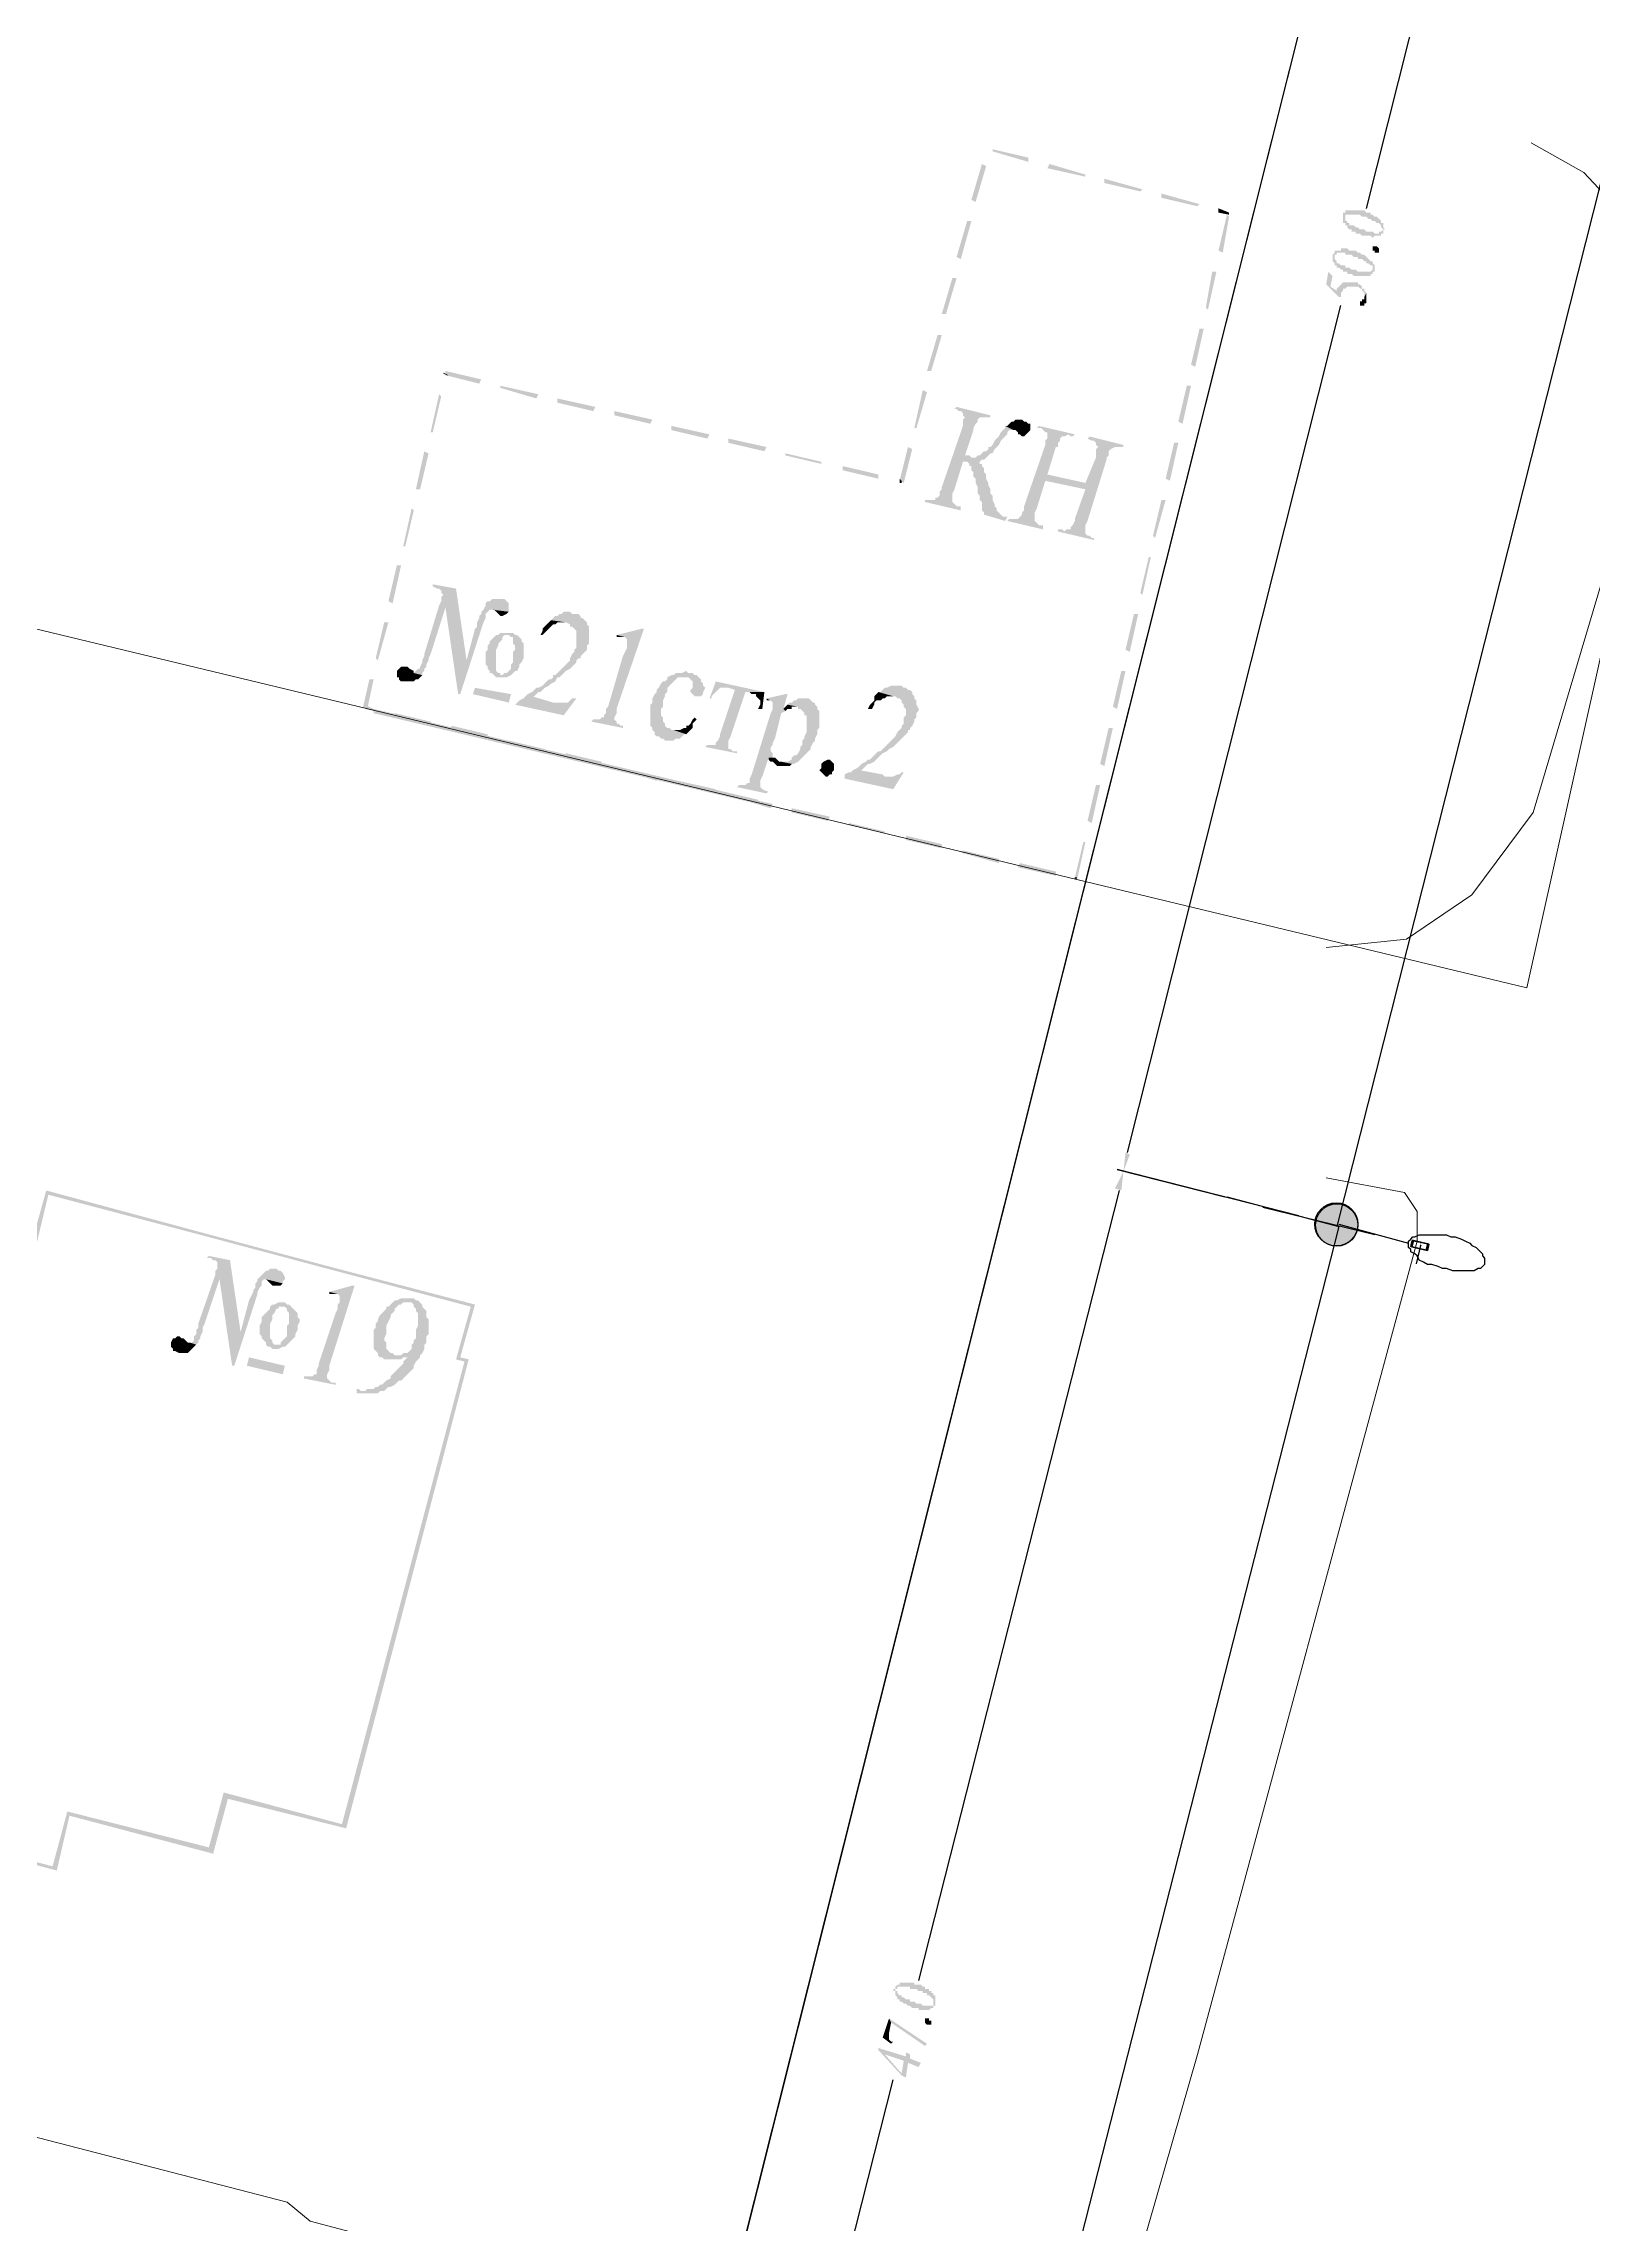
# Model space of a CAD drawing. Extents: x 243 to 885, y -99 to 1005.
# Drawn here: x 364.5 to 405.6, y 308 to 365.9 of the extents above; entities that cross this region are included whole.
import ezdxf

# ---------------------------------------------------------------- set-up
doc = ezdxf.new("R2010")
doc.units = 0
doc.header["$MEASUREMENT"] = 0
for name, color, linetype in [('DLXLUM01', 6, 'Continuous'), ('DLXLUMEX', 2, 'Continuous'), ('DLXSCENE', 7, 'Continuous'), ('PDF _Геометрия', 7, 'Continuous'), ('PDF _Сплошная заливка', 7, 'Continuous')]:
    doc.layers.add(name, color=color, linetype=linetype)

# ---------------------------------------------------------------- blocks, each defined once
blk = doc.blocks.new('*U12')
for p, q in [((-0.185, 0.13), (-0.224, -0.035)), ((-0.224, -0.035), (-0.185, 0.13)), ((-0.156, 0.124), (-0.195, -0.042)), ((-0.195, -0.042), (-0.156, 0.124)), ((0.224, 0.035), (-0.185, 0.13)), ((-0.156, 0.124), (-0.185, 0.13)), ((-0.185, 0.13), (0.224, 0.035)), ((-0.185, 0.13), (-0.156, 0.124)), ((0.253, 0.028), (-0.156, 0.124)), ((-0.156, 0.124), (0.253, 0.028)), ((0.185, -0.13), (0.224, 0.035)), ((0.224, 0.035), (0.185, -0.13)), ((0.214, -0.137), (0.253, 0.028)), ((0.253, 0.028), (0.214, -0.137)), ((0.224, 0.035), (0.253, 0.028)), ((0.253, 0.028), (0.224, 0.035)), ((-0.224, -0.035), (0.185, -0.13)), ((0.185, -0.13), (-0.224, -0.035)), ((-0.224, -0.035), (-0.195, -0.042)), ((-0.195, -0.042), (-0.224, -0.035)), ((-0.195, -0.042), (0.214, -0.137)), ((0.214, -0.137), (-0.195, -0.042)), ((0.185, -0.13), (0.214, -0.137)), ((0.214, -0.137), (0.185, -0.13))]:
    blk.add_line(p, q)
at = {"color": 1}
blk.add_line((0.029, -0.007), (-0.084, -0.494), dxfattribs=at)
at = {"layer": 'DLXLUMEX', "color": 7}
blk.add_text('1', height=0.1, dxfattribs=at).set_placement((0, 0))
blk = doc.blocks.new('*U46')
blk.add_line((177.326, 706.222), (0, 0))

msp = doc.modelspace()

# ---------------------------------------------------------------- hatches: boundary and pattern name
at = {"layer": 'PDF _Сплошная заливка', "linetype": 'ByBlock', "transparency": 33554559}
for points in [[(389.626, 363.061), (389.626, 363.005), (390.577, 362.725), (390.577, 362.837)], [(389.066, 361.717), (389.178, 361.661), (389.458, 362.613), (389.346, 362.669)], [(391.137, 362.669), (391.081, 362.557), (392.089, 362.333), (392.089, 362.389)], [(392.593, 362.277), (392.593, 362.165), (393.545, 361.941), (393.601, 361.997)], [(394.105, 361.885), (394.105, 361.773), (395.057, 361.549), (395.113, 361.605)], [(395.617, 361.493), (395.617, 361.381), (395.897, 361.325), (395.897, 361.381)], [(395.897, 361.269), (395.841, 361.325), (395.617, 360.373), (395.729, 360.317)], [(398.92, 361.269), (398.92, 361.157), (398.976, 361.269), (398.976, 361.325), (399.032, 361.325), (399.088, 361.325), (399.144, 361.325), (399.2, 361.325), (399.256, 361.325), (399.312, 361.325), (399.368, 361.325), (399.424, 361.269), (399.48, 361.269), (399.536, 361.269), (399.592, 361.213), (399.648, 361.213), (399.704, 361.157), (399.76, 361.157), (399.816, 361.101), (399.872, 361.101), (399.928, 361.045), (399.928, 360.989), (399.984, 360.933), (399.928, 360.821), (399.984, 360.821), (399.984, 360.877), (399.984, 360.933), (400.04, 360.933), (399.984, 360.989), (399.984, 361.045), (399.984, 361.101), (399.928, 361.101), (399.928, 361.157), (399.872, 361.213), (399.816, 361.269), (399.76, 361.269), (399.704, 361.325), (399.648, 361.325), (399.648, 361.381), (399.592, 361.381), (399.536, 361.381), (399.48, 361.437), (399.424, 361.437), (399.368, 361.437), (399.312, 361.437), (399.256, 361.437), (399.2, 361.437), (399.144, 361.437), (399.088, 361.437), (399.032, 361.437), (398.976, 361.437), (398.976, 361.381), (398.92, 361.381), (398.92, 361.325)], [(388.674, 360.205), (388.786, 360.149), (389.066, 361.157), (388.954, 361.157)], [(398.92, 361.157), (398.92, 361.101), (398.976, 361.101), (398.976, 361.045), (399.032, 361.045), (399.032, 360.989), (399.088, 360.933), (399.144, 360.933), (399.144, 360.877), (399.2, 360.877), (399.256, 360.877), (399.256, 360.821), (399.312, 360.821), (399.368, 360.821), (399.424, 360.765), (399.48, 360.765), (399.536, 360.765), (399.592, 360.765), (399.648, 360.765), (399.704, 360.709), (399.76, 360.765), (399.816, 360.765), (399.872, 360.765), (399.928, 360.765), (399.928, 360.821), (399.984, 360.933), (399.928, 360.877), (399.872, 360.877), (399.872, 360.821), (399.816, 360.821), (399.76, 360.821), (399.704, 360.877), (399.648, 360.877), (399.592, 360.877), (399.536, 360.877), (399.48, 360.933), (399.424, 360.933), (399.368, 360.933), (399.312, 360.989), (399.256, 360.989), (399.2, 361.045), (399.144, 361.045), (399.088, 361.045), (399.088, 361.101), (399.032, 361.101), (399.032, 361.157), (398.976, 361.157), (398.976, 361.213), (398.976, 361.269)], [(398.64, 360.261), (398.64, 360.093), (398.696, 360.205), (398.696, 360.261), (398.752, 360.261), (398.752, 360.317), (398.808, 360.317), (398.864, 360.317), (398.92, 360.317), (398.976, 360.317), (398.976, 360.261), (399.032, 360.261), (399.088, 360.261), (399.144, 360.261), (399.2, 360.205), (399.256, 360.205), (399.312, 360.205), (399.312, 360.149), (399.368, 360.149), (399.424, 360.149), (399.48, 360.093), (399.536, 360.093), (399.536, 360.037), (399.592, 360.037), (399.648, 359.981), (399.704, 359.981), (399.704, 359.925), (399.704, 359.869), (399.648, 359.757), (399.704, 359.757), (399.704, 359.813), (399.76, 359.813), (399.76, 359.869), (399.76, 359.925), (399.76, 359.981), (399.704, 360.037), (399.704, 360.093), (399.648, 360.093), (399.592, 360.149), (399.536, 360.205), (399.48, 360.261), (399.424, 360.261), (399.368, 360.317), (399.312, 360.317), (399.256, 360.373), (399.2, 360.373), (399.144, 360.373), (399.088, 360.373), (399.032, 360.429), (398.976, 360.429), (398.92, 360.429), (398.864, 360.429), (398.864, 360.373), (398.808, 360.373), (398.752, 360.373), (398.696, 360.373), (398.696, 360.317)], [(398.64, 360.093), (398.696, 360.037), (398.696, 359.981), (398.752, 359.981), (398.752, 359.925), (398.808, 359.925), (398.864, 359.869), (398.92, 359.869), (398.92, 359.813), (398.976, 359.813), (399.032, 359.813), (399.032, 359.757), (399.088, 359.757), (399.144, 359.757), (399.2, 359.701), (399.256, 359.701), (399.312, 359.701), (399.368, 359.701), (399.424, 359.701), (399.48, 359.701), (399.536, 359.701), (399.592, 359.701), (399.648, 359.701), (399.648, 359.757), (399.704, 359.869), (399.648, 359.813), (399.592, 359.813), (399.536, 359.813), (399.48, 359.813), (399.424, 359.813), (399.368, 359.813), (399.312, 359.813), (399.256, 359.869), (399.2, 359.869), (399.144, 359.869), (399.088, 359.925), (399.032, 359.925), (398.976, 359.925), (398.976, 359.981), (398.92, 359.981), (398.864, 359.981), (398.808, 360.037), (398.752, 360.037), (398.752, 360.093), (398.696, 360.149), (398.696, 360.205)], [(399.704, 360.429), (399.704, 360.485), (399.76, 360.485), (399.816, 360.485), (399.872, 360.429), (399.872, 360.373), (399.872, 360.317), (399.816, 360.317), (399.76, 360.317), (399.76, 360.373), (399.704, 360.373), (399.704, 360.429)], [(388.282, 358.693), (388.394, 358.693), (388.674, 359.645), (388.562, 359.645)], [(395.561, 359.813), (395.449, 359.813), (395.281, 358.861), (395.337, 358.805)], [(398.528, 359.813), (398.472, 359.477), (398.808, 359.141), (398.864, 359.141), (398.864, 359.197), (398.864, 359.253), (398.92, 359.309), (398.92, 359.365), (398.976, 359.365), (399.032, 359.421), (399.088, 359.421), (399.144, 359.421), (399.2, 359.421), (399.256, 359.421), (399.312, 359.421), (399.368, 359.365), (399.424, 359.365), (399.424, 359.309), (399.48, 359.253), (399.48, 359.197), (399.48, 359.141), (399.536, 359.253), (399.48, 359.309), (399.48, 359.365), (399.424, 359.365), (399.424, 359.421), (399.368, 359.477), (399.312, 359.477), (399.312, 359.533), (399.256, 359.533), (399.2, 359.533), (399.144, 359.533), (399.088, 359.533), (399.032, 359.533), (398.976, 359.533), (398.92, 359.533), (398.864, 359.477), (398.808, 359.421), (398.752, 359.365), (398.752, 359.309), (398.584, 359.421), (398.64, 359.701)], [(399.368, 358.973), (399.368, 358.917), (399.424, 358.917), (399.48, 358.917), (399.48, 358.973), (399.536, 358.973), (399.536, 359.029), (399.536, 359.085), (399.536, 359.141), (399.536, 359.197), (399.536, 359.253), (399.48, 359.141), (399.48, 359.085), (399.424, 359.085), (399.424, 359.029), (399.368, 359.029)], [(387.89, 357.182), (388.002, 357.182), (388.282, 358.133), (388.17, 358.133)], [(395.225, 358.301), (395.113, 358.301), (394.889, 357.35), (395.001, 357.294)], [(375.124, 357.182), (375.124, 357.07), (376.02, 356.846), (376.076, 356.958)], [(376.58, 356.79), (376.58, 356.734), (377.531, 356.454), (377.587, 356.566)], [(394.889, 356.79), (394.777, 356.79), (394.553, 355.838), (394.665, 355.782)], [(374.732, 355.558), (374.788, 355.558), (375.012, 356.51), (374.956, 356.566)], [(378.091, 356.454), (378.091, 356.342), (379.043, 356.118), (379.099, 356.23)], [(379.603, 356.118), (379.603, 356.006), (380.555, 355.782), (380.611, 355.894)], [(387.554, 355.67), (387.61, 355.67), (387.89, 356.622), (387.778, 356.678)], [(389.57, 356.006), (388.674, 356.23), (388.618, 356.174), (388.674, 356.174), (388.73, 356.118), (388.786, 356.118), (388.842, 356.062), (388.842, 356.006), (388.898, 355.95), (388.842, 355.894), (388.842, 355.838), (388.842, 355.726), (388.282, 354.102), (388.282, 354.046), (388.226, 353.99), (388.226, 353.878), (388.17, 353.822), (388.114, 353.822), (388.114, 353.766), (388.002, 353.766), (387.946, 353.766), (387.834, 353.766), (387.834, 353.71), (388.786, 353.486), (388.786, 353.542), (388.786, 353.598), (388.674, 353.598), (388.618, 353.654), (388.562, 353.71), (388.562, 353.766), (388.562, 353.822), (388.562, 353.934), (388.618, 354.046), (388.842, 354.774), (389.346, 354.718), (389.29, 354.718), (389.29, 354.774), (389.234, 354.774), (389.29, 354.774), (389.346, 354.83), (388.898, 354.942), (389.122, 355.614), (389.122, 355.67), (389.178, 355.782), (389.234, 355.838), (389.234, 355.894), (389.29, 355.95), (389.346, 355.95), (389.402, 355.95), (389.458, 355.95), (389.57, 355.95)], [(381.115, 355.726), (381.115, 355.614), (382.067, 355.39), (382.123, 355.502)], [(389.962, 355.726), (389.962, 355.67), (389.906, 355.614), (389.85, 355.558), (389.794, 355.446), (389.738, 355.39), (389.682, 355.334), (389.626, 355.222), (389.57, 355.166), (389.514, 355.166), (389.514, 355.11), (389.458, 355.054), (389.402, 355.054), (389.346, 354.998), (389.29, 354.942), (389.234, 354.942), (389.178, 354.886), (389.122, 354.886), (389.066, 354.886), (389.01, 354.942), (388.898, 354.942), (389.346, 354.83), (389.402, 354.83), (389.458, 354.886), (389.514, 354.942), (389.57, 354.998), (389.626, 354.998), (389.682, 355.11), (389.738, 355.166), (389.794, 355.222), (389.85, 355.334), (389.906, 355.39), (389.962, 355.446), (390.018, 355.502), (390.018, 355.558), (390.074, 355.614), (390.13, 355.614), (390.186, 355.614)], [(390.465, 355.838), (390.409, 355.894), (390.242, 355.894), (390.186, 355.838), (390.13, 355.838), (390.074, 355.782), (390.018, 355.726), (389.962, 355.726), (390.186, 355.614), (390.242, 355.614), (390.298, 355.558), (390.298, 355.502), (390.354, 355.502), (390.409, 355.446), (390.465, 355.446), (390.521, 355.502), (390.577, 355.558), (390.633, 355.614), (390.633, 355.67), (390.633, 355.726), (390.633, 355.782), (390.577, 355.782), (390.521, 355.838)], [(391.809, 355.502), (390.857, 355.726), (390.801, 355.67), (390.913, 355.67), (390.969, 355.614), (391.025, 355.558), (391.081, 355.558), (391.081, 355.502), (391.081, 355.446), (391.081, 355.39), (391.025, 355.334), (391.025, 355.222), (390.465, 353.598), (390.465, 353.486), (390.409, 353.43), (390.409, 353.374), (390.354, 353.318), (390.298, 353.262), (390.186, 353.262), (390.13, 353.262), (390.074, 353.262), (390.018, 353.206), (390.969, 352.982), (390.969, 353.094), (390.913, 353.094), (390.857, 353.094), (390.801, 353.15), (390.745, 353.206), (390.745, 353.262), (390.745, 353.318), (390.745, 353.43), (390.801, 353.542), (391.025, 354.27), (392.089, 354.046), (391.081, 354.438), (391.305, 355.166), (391.361, 355.166), (391.361, 355.278), (391.417, 355.334), (391.417, 355.39), (391.473, 355.446), (391.529, 355.446), (391.641, 355.502), (391.697, 355.446), (391.753, 355.446)], [(374.34, 354.046), (374.452, 354.046), (374.676, 354.998), (374.564, 355.054)], [(382.627, 355.39), (382.627, 355.278), (383.579, 355.054), (383.635, 355.166)], [(384.138, 354.998), (384.138, 354.942), (385.09, 354.718), (385.09, 354.774)], [(387.162, 354.27), (387.274, 354.214), (387.498, 355.11), (387.386, 355.166)], [(393.097, 355.222), (392.201, 355.446), (392.145, 355.39), (392.257, 355.334), (392.313, 355.334), (392.369, 355.278), (392.369, 355.222), (392.425, 355.166), (392.369, 355.11), (392.369, 354.998), (392.369, 354.886), (392.089, 354.214), (391.081, 354.438), (392.089, 354.046), (391.809, 353.262), (391.809, 353.206), (391.753, 353.094), (391.697, 353.038), (391.697, 352.982), (391.641, 352.982), (391.585, 352.982), (391.529, 352.926), (391.473, 352.982), (391.361, 352.982), (391.361, 352.926), (392.313, 352.702), (392.313, 352.758), (392.257, 352.758), (392.201, 352.814), (392.145, 352.814), (392.089, 352.87), (392.089, 352.982), (392.089, 353.038), (392.089, 353.094), (392.145, 353.206), (392.649, 354.83), (392.649, 354.886), (392.705, 354.942), (392.705, 355.054), (392.761, 355.11), (392.873, 355.166), (392.929, 355.166), (392.985, 355.166), (393.097, 355.166)], [(394.553, 355.278), (394.441, 355.278), (394.217, 354.326), (394.329, 354.27)], [(385.65, 354.662), (385.65, 354.55), (386.602, 354.326), (386.602, 354.438)], [(389.346, 354.718), (388.842, 354.774), (388.954, 354.774), (389.01, 354.718), (389.01, 354.662), (389.066, 354.662), (389.066, 354.606), (389.066, 354.55), (389.122, 354.494), (389.122, 354.382), (389.178, 354.326), (389.178, 354.214), (389.234, 354.102), (389.234, 354.046), (389.234, 353.934), (389.29, 353.878), (389.29, 353.766), (389.346, 353.71), (389.346, 353.654), (389.346, 353.542), (389.346, 353.486), (389.402, 353.43), (389.402, 353.374), (389.962, 353.206), (390.018, 353.318), (389.962, 353.318), (389.906, 353.318), (389.85, 353.374), (389.794, 353.43), (389.738, 353.486), (389.738, 353.542), (389.682, 353.598), (389.682, 353.654), (389.626, 353.766), (389.626, 353.822), (389.626, 353.878), (389.57, 353.934), (389.57, 354.046), (389.514, 354.158), (389.514, 354.214), (389.458, 354.326), (389.458, 354.438), (389.402, 354.494), (389.402, 354.606), (389.346, 354.662)], [(387.162, 354.326), (387.162, 354.214), (387.218, 354.214), (387.218, 354.27)], [(374.004, 352.534), (374.06, 352.534), (374.284, 353.486), (374.228, 353.542)], [(394.217, 353.766), (394.105, 353.766), (393.881, 352.814), (393.937, 352.758)], [(393.825, 352.254), (393.769, 352.254), (393.545, 351.302), (393.601, 351.246)], [(373.612, 351.078), (373.724, 351.022), (373.948, 352.03), (373.836, 352.03)], [(375.404, 351.414), (374.788, 351.526), (374.788, 351.47), (374.9, 351.414), (374.956, 351.414), (375.012, 351.358), (375.012, 351.302), (375.068, 351.246), (375.012, 351.19), (375.012, 351.078), (374.956, 350.966), (375.124, 350.911), (375.46, 348.615), (375.684, 349.511)], [(374.956, 350.966), (374.564, 349.679), (374.564, 349.623), (374.508, 349.511), (374.508, 349.455), (374.452, 349.343), (374.452, 349.287), (374.396, 349.287), (374.34, 349.231), (374.284, 349.175), (374.508, 349.119), (374.508, 349.175), (374.564, 349.231), (374.564, 349.287), (374.62, 349.343), (374.62, 349.399), (374.676, 349.511), (374.676, 349.567), (374.732, 349.679), (375.124, 350.911)], [(376.636, 351.134), (376.356, 351.134), (376.3, 351.078), (376.244, 351.078), (376.188, 351.022), (376.188, 350.966), (376.132, 350.855), (376.076, 350.799), (376.076, 350.743), (376.02, 350.687), (376.02, 350.631), (375.964, 350.519), (375.964, 350.407), (375.908, 350.351), (375.684, 349.511), (375.46, 348.615), (375.516, 348.615), (376.132, 350.519), (376.188, 350.631), (376.188, 350.743), (376.244, 350.799), (376.3, 350.855), (376.356, 350.855), (376.804, 350.799), (376.804, 350.855), (376.804, 350.911), (376.804, 350.966), (376.804, 351.022), (376.748, 351.078), (376.692, 351.134)], [(373.276, 349.567), (373.332, 349.511), (373.612, 350.519), (373.5, 350.519)], [(376.804, 350.799), (376.356, 350.855), (376.412, 350.855), (376.468, 350.799), (376.524, 350.743), (376.58, 350.687), (376.636, 350.687), (376.748, 350.743)], [(378.483, 350.743), (378.427, 350.799), (378.259, 350.799), (378.203, 350.743), (378.147, 350.743), (378.091, 350.687), (378.035, 350.687), (377.979, 350.631), (377.923, 350.575), (378.315, 350.519), (378.427, 350.463), (378.427, 350.407), (378.483, 350.407), (378.539, 350.351), (378.595, 350.295), (378.595, 350.239), (378.595, 350.127), (378.595, 350.071), (378.595, 350.015), (378.595, 349.959), (378.595, 349.847), (378.539, 349.791), (378.539, 349.735), (378.483, 349.679), (378.427, 349.567), (378.427, 349.511), (378.371, 349.455), (378.315, 349.399), (378.259, 349.343), (378.203, 349.287), (378.147, 349.231), (378.091, 349.175), (378.035, 349.119), (377.979, 349.119), (377.979, 349.063), (377.923, 349.007), (377.867, 349.007), (377.811, 348.951), (377.755, 348.895), (377.699, 348.839), (377.587, 348.783), (377.531, 348.783), (377.475, 348.727), (377.419, 348.671), (377.307, 348.615), (377.251, 348.559), (377.419, 348.559), (377.475, 348.559), (377.531, 348.615), (377.587, 348.671), (377.643, 348.671), (377.699, 348.727), (377.755, 348.783), (377.867, 348.839), (377.923, 348.895), (378.035, 348.951), (378.091, 349.063), (378.147, 349.063), (378.203, 349.119), (378.259, 349.175), (378.315, 349.231), (378.427, 349.287), (378.483, 349.343), (378.539, 349.399), (378.595, 349.455), (378.595, 349.511), (378.651, 349.567), (378.707, 349.567), (378.707, 349.623), (378.763, 349.679), (378.819, 349.735), (378.875, 349.791), (378.875, 349.903), (378.931, 349.959), (378.931, 350.015), (378.931, 350.127), (378.931, 350.183), (378.931, 350.239), (378.931, 350.351), (378.931, 350.407), (378.875, 350.463), (378.875, 350.519), (378.819, 350.575), (378.763, 350.631), (378.707, 350.631), (378.707, 350.687), (378.651, 350.743), (378.539, 350.743)], [(377.923, 350.575), (377.867, 350.519), (377.811, 350.463), (377.755, 350.407), (377.699, 350.351), (377.699, 350.295), (377.643, 350.183), (377.699, 350.183), (377.755, 350.239), (377.811, 350.295), (377.867, 350.351), (377.923, 350.407), (377.979, 350.463), (378.035, 350.463), (378.091, 350.519), (378.203, 350.519), (378.259, 350.519), (378.315, 350.519)], [(380.387, 350.351), (380.331, 350.351), (379.659, 350.183), (379.883, 350.127), (379.939, 350.071), (379.939, 350.015), (379.939, 349.959), (379.939, 349.903), (379.939, 349.847), (379.883, 349.735), (379.827, 349.623), (379.435, 348.279), (379.379, 348.223), (379.379, 348.111), (379.323, 348.055), (379.323, 347.999), (379.267, 347.999), (379.211, 347.943), (379.155, 347.943), (379.099, 347.943), (379.043, 347.943), (378.987, 347.887), (379.827, 347.719), (379.827, 347.775), (379.771, 347.775), (379.715, 347.831), (379.659, 347.831), (379.659, 347.887), (379.603, 347.943), (379.603, 347.999), (379.659, 348.111), (379.659, 348.223)], [(393.489, 350.743), (393.377, 350.743), (393.153, 349.791), (393.265, 349.735)], [(376.58, 350.239), (376.524, 350.183), (376.468, 350.183), (376.412, 350.127), (376.356, 350.071), (376.3, 350.015), (376.3, 349.959), (376.244, 349.903), (376.244, 349.791), (376.188, 349.735), (376.188, 349.679), (376.188, 349.623), (376.188, 349.511), (376.188, 349.455), (376.188, 349.399), (376.244, 349.343), (376.244, 349.287), (376.3, 349.231), (376.3, 349.175), (376.58, 349.119), (376.58, 349.175), (376.524, 349.175), (376.468, 349.231), (376.468, 349.343), (376.468, 349.399), (376.468, 349.511), (376.468, 349.567), (376.468, 349.623), (376.468, 349.735), (376.468, 349.791), (376.524, 349.903), (376.524, 349.959), (376.58, 350.015), (376.636, 350.071), (376.636, 350.127), (376.692, 350.183), (376.748, 350.183), (376.804, 350.183)], [(376.86, 350.239), (376.58, 350.239), (376.804, 350.183), (376.86, 350.127), (376.916, 350.127), (376.916, 350.071), (376.916, 349.959), (376.972, 349.903), (376.972, 349.847), (376.972, 349.791), (376.916, 349.735), (376.916, 349.623), (376.916, 349.567), (376.916, 349.455), (376.86, 349.399), (376.86, 349.287), (376.804, 349.231), (376.748, 349.175), (376.692, 349.175), (376.636, 349.119), (376.58, 349.119), (376.3, 349.175), (376.356, 349.175), (376.412, 349.119), (376.468, 349.063), (376.524, 349.063), (376.58, 349.063), (376.636, 349.063), (376.692, 349.063), (376.748, 349.063), (376.86, 349.119), (376.916, 349.175), (376.972, 349.231), (377.028, 349.231), (377.084, 349.343), (377.084, 349.399), (377.14, 349.455), (377.195, 349.567), (377.195, 349.623), (377.195, 349.679), (377.195, 349.735), (377.195, 349.847), (377.195, 349.903), (377.195, 349.959), (377.14, 350.015), (377.14, 350.071), (377.084, 350.127), (377.028, 350.183), (376.972, 350.183), (376.916, 350.239)], [(374.06, 349.343), (373.948, 349.343), (373.892, 349.287), (373.836, 349.231), (373.836, 349.175), (373.836, 349.119), (373.836, 349.063), (373.892, 349.063), (373.892, 349.007), (373.948, 348.951), (374.004, 348.951), (374.06, 348.951), (374.172, 348.951), (374.228, 348.951), (374.284, 348.951), (374.34, 349.007), (374.396, 349.007), (374.452, 349.063), (374.508, 349.119), (374.284, 349.175), (374.284, 349.231), (374.172, 349.287), (374.116, 349.343)], [(381.619, 349.175), (381.563, 349.175), (381.507, 349.231), (381.395, 349.175), (381.339, 349.175), (381.283, 349.175), (381.227, 349.175), (381.507, 349.063), (381.563, 349.063), (381.619, 349.007), (381.675, 348.951), (381.675, 348.895), (381.675, 348.783), (381.619, 348.727), (381.619, 348.671), (381.675, 348.615), (381.731, 348.559), (381.787, 348.559), (381.843, 348.559), (381.899, 348.559), (381.955, 348.615), (381.955, 348.671), (382.011, 348.783), (381.955, 348.839), (381.955, 348.895), (381.899, 348.951), (381.899, 349.007), (381.843, 349.063), (381.787, 349.119), (381.731, 349.119), (381.675, 349.175)], [(393.153, 349.231), (393.041, 349.231), (392.817, 348.279), (392.929, 348.223)], [(372.94, 348.279), (373.052, 348.223), (373.22, 349.007), (373.108, 349.007)], [(376.86, 348.615), (375.908, 348.783), (375.852, 348.615), (376.804, 348.391)], [(381.227, 349.175), (381.171, 349.119), (381.115, 349.119), (381.003, 349.063), (381.003, 349.007), (380.947, 348.951), (380.891, 348.951), (380.835, 348.895), (380.779, 348.783), (380.723, 348.727), (380.723, 348.671), (380.667, 348.615), (380.611, 348.503), (380.611, 348.447), (380.611, 348.391), (380.555, 348.335), (380.555, 348.223), (380.555, 348.167), (380.555, 348.055), (380.555, 347.999), (380.555, 347.943), (380.555, 347.887), (380.555, 347.775), (380.611, 347.719), (380.611, 347.663), (380.667, 347.607), (380.667, 347.551), (380.723, 347.495), (380.779, 347.495), (380.835, 347.439), (380.891, 347.439), (380.947, 347.383), (381.003, 347.383), (381.059, 347.383), (381.115, 347.383), (381.171, 347.383), (381.227, 347.439), (381.339, 347.439), (381.395, 347.495), (381.451, 347.551), (381.507, 347.551), (381.171, 347.663), (381.115, 347.663), (381.059, 347.719), (381.003, 347.719), (380.947, 347.775), (380.947, 347.831), (380.891, 347.887), (380.891, 347.999), (380.835, 348.055), (380.835, 348.167), (380.835, 348.223), (380.891, 348.279), (380.891, 348.391), (380.891, 348.447), (380.947, 348.559), (380.947, 348.615), (381.003, 348.671), (381.003, 348.783), (381.059, 348.839), (381.115, 348.895), (381.171, 348.951), (381.227, 349.007), (381.283, 349.063), (381.395, 349.063), (381.451, 349.063), (381.507, 349.063)], [(383.075, 348.671), (382.795, 348.727), (382.403, 347.551), (382.403, 347.495), (382.347, 347.383), (382.291, 347.327), (382.291, 347.271), (382.235, 347.271), (382.123, 347.271), (382.067, 347.271), (382.011, 347.215), (382.851, 347.047), (382.851, 347.103), (382.739, 347.103), (382.683, 347.159), (382.627, 347.159), (382.627, 347.271), (382.627, 347.327), (382.627, 347.383), (382.683, 347.495)], [(383.579, 348.671), (382.291, 348.951), (382.123, 348.503), (382.179, 348.503), (382.179, 348.559), (382.235, 348.615), (382.291, 348.671), (382.347, 348.727), (382.403, 348.783), (382.459, 348.783), (382.515, 348.783), (382.571, 348.783), (382.627, 348.783), (382.795, 348.727), (383.075, 348.671), (383.187, 348.671)], [(384.194, 348.615), (384.138, 348.615), (383.635, 348.503), (383.747, 348.447), (383.802, 348.391), (383.802, 348.335), (383.802, 348.279), (383.802, 348.223), (383.747, 348.111), (383.243, 346.487), (383.187, 346.375), (383.187, 346.319), (383.187, 346.263), (383.131, 346.263), (383.075, 346.207), (383.019, 346.207), (382.907, 346.207), (382.851, 346.151), (383.635, 345.983), (383.691, 346.039), (383.635, 346.039), (383.523, 346.095), (383.467, 346.151), (383.467, 346.207), (383.467, 346.263), (383.467, 346.319), (383.523, 346.431), (383.691, 346.935), (383.858, 346.935), (383.802, 346.935), (383.802, 346.991), (383.802, 347.047), (383.747, 347.103), (383.747, 347.159), (383.747, 347.215), (383.802, 347.271), (383.802, 347.327), (383.858, 347.439), (384.026, 348.111), (384.138, 348.167), (384.082, 348.223)], [(383.579, 348.671), (383.187, 348.671), (383.243, 348.615), (383.355, 348.615), (383.355, 348.559), (383.411, 348.503), (383.467, 348.447), (383.467, 348.391), (383.467, 348.335), (383.411, 348.223), (383.523, 348.223)], [(387.218, 348.839), (386.938, 348.839), (386.826, 348.783), (386.77, 348.783), (386.714, 348.727), (386.658, 348.671), (386.602, 348.671), (386.994, 348.559), (387.05, 348.559), (387.106, 348.503), (387.162, 348.503), (387.218, 348.447), (387.218, 348.391), (387.274, 348.335), (387.274, 348.279), (387.33, 348.223), (387.33, 348.111), (387.33, 348.055), (387.274, 347.999), (387.274, 347.887), (387.274, 347.831), (387.218, 347.775), (387.218, 347.719), (387.162, 347.663), (387.106, 347.607), (387.05, 347.495), (386.994, 347.439), (386.938, 347.383), (386.882, 347.327), (386.826, 347.271), (386.77, 347.215), (386.714, 347.159), (386.658, 347.103), (386.602, 347.103), (386.546, 347.047), (386.49, 346.991), (386.434, 346.935), (386.378, 346.879), (386.322, 346.879), (386.266, 346.823), (386.154, 346.767), (386.098, 346.711), (386.042, 346.655), (385.93, 346.599), (386.098, 346.599), (386.154, 346.599), (386.21, 346.655), (386.266, 346.711), (386.322, 346.767), (386.378, 346.767), (386.49, 346.823), (386.546, 346.879), (386.602, 346.935), (386.714, 347.047), (386.826, 347.103), (386.882, 347.159), (386.994, 347.215), (387.05, 347.271), (387.106, 347.327), (387.162, 347.383), (387.218, 347.439), (387.274, 347.495), (387.33, 347.551), (387.386, 347.607), (387.386, 347.663), (387.442, 347.663), (387.442, 347.719), (387.498, 347.775), (387.554, 347.887), (387.554, 347.943), (387.61, 347.999), (387.61, 348.111), (387.666, 348.167), (387.666, 348.223), (387.61, 348.335), (387.61, 348.391), (387.61, 348.447), (387.554, 348.503), (387.554, 348.559), (387.498, 348.615), (387.498, 348.671), (387.442, 348.727), (387.386, 348.727), (387.33, 348.783), (387.274, 348.783)], [(386.602, 348.671), (386.546, 348.615), (386.49, 348.559), (386.49, 348.447), (386.434, 348.391), (386.378, 348.335), (386.322, 348.223), (386.378, 348.223), (386.434, 348.223), (386.49, 348.335), (386.49, 348.391), (386.546, 348.447), (386.658, 348.447), (386.714, 348.503), (386.77, 348.503), (386.826, 348.559), (386.882, 348.559), (386.938, 348.559), (386.994, 348.559)], [(383.411, 345.815), (373.22, 348.223), (372.996, 348.335), (372.996, 348.223), (373.22, 348.167), (373.22, 348.111), (383.411, 345.703)], [(374.732, 347.775), (374.732, 347.887), (373.78, 348.111), (373.724, 347.999)], [(378.595, 348.503), (378.483, 348.503), (378.427, 348.447), (378.371, 348.391), (378.315, 348.391), (378.259, 348.391), (378.203, 348.391), (378.147, 348.391), (378.091, 348.391), (377.979, 348.391), (377.419, 348.559), (377.251, 348.559), (377.195, 348.503), (377.084, 348.447), (377.028, 348.391), (376.972, 348.335), (378.259, 348.055)], [(384.698, 348.503), (384.474, 348.503), (384.418, 348.447), (384.362, 348.447), (384.306, 348.391), (384.25, 348.391), (384.194, 348.335), (384.474, 348.279), (384.474, 348.223), (384.53, 348.223), (384.586, 348.167), (384.642, 348.111), (384.642, 348.055), (384.698, 348.055), (384.698, 347.943), (384.698, 347.887), (384.698, 347.831), (384.698, 347.775), (384.698, 347.663), (384.698, 347.607), (384.642, 347.495), (384.642, 347.439), (384.586, 347.383), (384.586, 347.271), (384.53, 347.215), (384.53, 347.159), (384.474, 347.047), (384.418, 346.991), (384.362, 346.991), (384.306, 346.935), (384.306, 346.879), (384.194, 346.823), (384.138, 346.823), (384.082, 346.823), (384.026, 346.823), (384.306, 346.767), (384.362, 346.767), (384.474, 346.823), (384.53, 346.879), (384.586, 346.935), (384.642, 346.991), (384.698, 347.047), (384.754, 347.103), (384.81, 347.159), (384.81, 347.215), (384.866, 347.327), (384.922, 347.383), (384.922, 347.439), (384.978, 347.551), (384.978, 347.663), (385.034, 347.719), (385.034, 347.775), (385.034, 347.887), (385.034, 347.943), (385.034, 347.999), (385.034, 348.111), (385.034, 348.167), (384.978, 348.223), (384.978, 348.279), (384.922, 348.335), (384.922, 348.391), (384.866, 348.391), (384.81, 348.447), (384.754, 348.503)], [(384.194, 348.335), (384.138, 348.279), (384.082, 348.223), (384.138, 348.167), (384.194, 348.223), (384.25, 348.223), (384.306, 348.223), (384.306, 348.279), (384.418, 348.279), (384.474, 348.279)], [(376.244, 347.439), (376.244, 347.551), (375.292, 347.775), (375.236, 347.663)], [(381.731, 347.999), (381.675, 347.943), (381.619, 347.831), (381.563, 347.775), (381.507, 347.775), (381.507, 347.719), (381.451, 347.719), (381.339, 347.663), (381.283, 347.663), (381.227, 347.663), (381.171, 347.663), (381.507, 347.551), (381.563, 347.607), (381.619, 347.663), (381.675, 347.719), (381.675, 347.831), (381.731, 347.887), (381.787, 347.943)], [(392.817, 347.719), (392.705, 347.719), (392.481, 346.767), (392.593, 346.711)], [(377.699, 347.047), (377.755, 347.159), (376.804, 347.383), (376.748, 347.327)], [(379.211, 346.711), (379.267, 346.823), (378.315, 347.047), (378.259, 346.935)], [(383.858, 346.935), (383.691, 346.935), (383.691, 346.879), (383.747, 346.823), (383.802, 346.823), (383.858, 346.767), (383.914, 346.711), (383.97, 346.711), (384.082, 346.711), (384.138, 346.711), (384.194, 346.711), (384.25, 346.711), (384.306, 346.767), (384.026, 346.823), (383.97, 346.823), (383.914, 346.879)], [(385.314, 346.879), (385.37, 346.823), (385.426, 346.767), (385.426, 346.711), (385.426, 346.655), (385.426, 346.599), (385.37, 346.543), (385.37, 346.487), (385.314, 346.487), (385.258, 346.431), (385.202, 346.431), (385.146, 346.487), (385.09, 346.543), (385.034, 346.599), (385.09, 346.655), (385.09, 346.711), (385.09, 346.767), (385.146, 346.823), (385.258, 346.879), (385.314, 346.879)], [(380.723, 346.319), (380.779, 346.431), (379.771, 346.655), (379.771, 346.599)], [(382.235, 345.983), (382.291, 346.095), (381.283, 346.319), (381.283, 346.207)], [(387.274, 346.543), (387.218, 346.543), (387.162, 346.487), (387.106, 346.487), (386.994, 346.431), (386.938, 346.431), (386.882, 346.431), (386.826, 346.431), (386.77, 346.431), (386.714, 346.487), (386.098, 346.599), (385.93, 346.599), (385.874, 346.543), (385.818, 346.543), (385.706, 346.487), (385.706, 346.375), (386.994, 346.095)], [(383.747, 345.591), (383.802, 345.703), (382.795, 345.927), (382.795, 345.871)], [(392.481, 346.207), (392.369, 346.207), (392.145, 345.255), (392.257, 345.199)], [(385.258, 345.255), (385.314, 345.367), (384.306, 345.591), (384.306, 345.479)], [(386.77, 344.919), (386.77, 344.975), (385.818, 345.199), (385.818, 345.143)], [(388.282, 344.527), (388.282, 344.639), (387.33, 344.863), (387.33, 344.751)], [(392.089, 344.695), (392.033, 344.695), (391.809, 343.744), (391.865, 343.688)], [(389.794, 344.136), (389.794, 344.248), (388.842, 344.471), (388.786, 344.415)], [(391.305, 343.8), (391.305, 343.912), (390.354, 344.136), (390.298, 344.024)], [(399.032, 334.057), (399.256, 334.281), (399.312, 334.561), (399.256, 334.841), (399.032, 335.065), (398.752, 335.121), (398.472, 335.065), (398.248, 334.841), (398.192, 334.561), (398.248, 334.281), (398.472, 334.057), (398.752, 334.001)], [(369.413, 333.609), (368.853, 333.721), (368.797, 333.665), (368.909, 333.665), (368.965, 333.609), (369.021, 333.609), (369.077, 333.553), (369.077, 333.497), (369.077, 333.441), (369.077, 333.385), (369.021, 333.329), (369.021, 333.217), (369.133, 333.105), (369.469, 330.81), (369.693, 331.705)], [(369.021, 333.217), (368.573, 331.929), (368.573, 331.817), (368.517, 331.761), (368.517, 331.649), (368.461, 331.593), (368.461, 331.537), (368.461, 331.481), (368.405, 331.425), (368.349, 331.425), (368.517, 331.369), (368.573, 331.425), (368.573, 331.481), (368.629, 331.537), (368.629, 331.593), (368.685, 331.705), (368.685, 331.817), (368.741, 331.929), (369.133, 333.105)], [(370.644, 333.385), (370.477, 333.385), (370.421, 333.329), (370.365, 333.329), (370.309, 333.273), (370.253, 333.217), (370.197, 333.161), (370.141, 333.105), (370.141, 333.049), (370.085, 332.993), (370.085, 332.881), (370.029, 332.825), (370.029, 332.769), (369.973, 332.657), (369.917, 332.545), (369.693, 331.705), (369.469, 330.81), (369.525, 330.81), (370.141, 332.713), (370.141, 332.769), (370.197, 332.881), (370.253, 332.937), (370.253, 332.993), (370.253, 333.049), (370.309, 333.105), (370.365, 333.105), (370.812, 332.993), (370.812, 333.049), (370.868, 333.105), (370.868, 333.161), (370.812, 333.273), (370.756, 333.329), (370.7, 333.329)], [(370.812, 332.993), (370.365, 333.105), (370.421, 333.049), (370.477, 332.993), (370.533, 332.937), (370.588, 332.937), (370.644, 332.937), (370.7, 332.937), (370.756, 332.937)], [(370.588, 332.433), (370.533, 332.433), (370.477, 332.377), (370.477, 332.321), (370.421, 332.265), (370.365, 332.209), (370.309, 332.153), (370.253, 332.097), (370.253, 332.041), (370.253, 331.985), (370.197, 331.873), (370.197, 331.817), (370.197, 331.761), (370.197, 331.649), (370.253, 331.593), (370.253, 331.537), (370.309, 331.481), (370.365, 331.425), (370.644, 331.369), (370.588, 331.369), (370.533, 331.425), (370.533, 331.481), (370.477, 331.537), (370.477, 331.593), (370.477, 331.649), (370.477, 331.705), (370.477, 331.761), (370.477, 331.873), (370.477, 331.929), (370.533, 332.041), (370.533, 332.097), (370.533, 332.153), (370.588, 332.209), (370.644, 332.321), (370.7, 332.321), (370.7, 332.377), (370.756, 332.377), (370.812, 332.377)], [(370.868, 332.489), (370.7, 332.489), (370.588, 332.433), (370.812, 332.377), (370.868, 332.377), (370.924, 332.321), (370.924, 332.265), (370.98, 332.209), (370.98, 332.097), (370.98, 331.985), (370.98, 331.929), (370.924, 331.873), (370.924, 331.761), (370.924, 331.705), (370.924, 331.649), (370.924, 331.593), (370.868, 331.537), (370.812, 331.481), (370.756, 331.425), (370.756, 331.369), (370.7, 331.369), (370.644, 331.369), (370.365, 331.425), (370.365, 331.369), (370.421, 331.313), (370.477, 331.313), (370.533, 331.257), (370.588, 331.257), (370.644, 331.257), (370.7, 331.257), (370.812, 331.313), (370.868, 331.313), (370.924, 331.369), (370.98, 331.425), (371.036, 331.481), (371.092, 331.537), (371.148, 331.593), (371.148, 331.649), (371.204, 331.761), (371.204, 331.817), (371.204, 331.873), (371.26, 331.985), (371.26, 332.041), (371.204, 332.097), (371.204, 332.153), (371.204, 332.209), (371.148, 332.265), (371.092, 332.321), (371.036, 332.377), (370.98, 332.433), (370.924, 332.433)], [(372.716, 332.937), (372.66, 332.937), (372.044, 332.769), (372.268, 332.713), (372.324, 332.657), (372.324, 332.601), (372.324, 332.545), (372.324, 332.489), (372.268, 332.433), (372.268, 332.321), (372.212, 332.209), (371.764, 330.866), (371.764, 330.81), (371.708, 330.698), (371.708, 330.642), (371.708, 330.586), (371.652, 330.586), (371.596, 330.53), (371.54, 330.53), (371.484, 330.53), (371.372, 330.53), (371.372, 330.474), (372.212, 330.306), (372.212, 330.362), (372.1, 330.362), (372.044, 330.418), (371.988, 330.474), (371.988, 330.53), (371.988, 330.586), (372.044, 330.698), (372.044, 330.81)], [(374.228, 332.601), (373.948, 332.601), (373.836, 332.545), (374.172, 332.489), (374.228, 332.489), (374.284, 332.433), (374.284, 332.377), (374.34, 332.321), (374.34, 332.265), (374.396, 332.209), (374.396, 332.153), (374.396, 332.041), (374.396, 331.985), (374.396, 331.929), (374.396, 331.873), (374.34, 331.761), (374.34, 331.705), (374.34, 331.649), (374.34, 331.537), (374.284, 331.481), (374.284, 331.425), (374.228, 331.369), (374.228, 331.257), (374.172, 331.201), (374.116, 331.145), (374.004, 331.145), (373.948, 331.09), (373.892, 331.09), (374.116, 331.034), (374.06, 330.978), (374.004, 330.922), (374.004, 330.866), (373.948, 330.81), (373.892, 330.754), (373.836, 330.698), (373.78, 330.642), (373.724, 330.586), (373.668, 330.53), (373.668, 330.474), (373.556, 330.418), (373.5, 330.362), (373.444, 330.306), (373.388, 330.306), (373.332, 330.25), (373.276, 330.25), (373.22, 330.194), (373.164, 330.194), (373.108, 330.194), (373.052, 330.194), (372.996, 330.138), (372.884, 330.138), (372.828, 330.194), (372.772, 330.194), (372.772, 330.082), (372.828, 330.082), (372.884, 330.082), (372.94, 330.082), (372.996, 330.082), (373.052, 330.082), (373.108, 330.082), (373.22, 330.082), (373.276, 330.082), (373.332, 330.082), (373.388, 330.138), (373.5, 330.138), (373.556, 330.194), (373.612, 330.25), (373.668, 330.25), (373.78, 330.306), (373.836, 330.362), (373.892, 330.418), (373.948, 330.418), (374.004, 330.474), (374.06, 330.53), (374.116, 330.586), (374.172, 330.642), (374.228, 330.698), (374.284, 330.754), (374.284, 330.81), (374.34, 330.922), (374.396, 330.978), (374.452, 331.034), (374.452, 331.09), (374.508, 331.145), (374.564, 331.257), (374.564, 331.313), (374.564, 331.369), (374.62, 331.425), (374.62, 331.481), (374.62, 331.593), (374.676, 331.649), (374.676, 331.761), (374.676, 331.817), (374.676, 331.873), (374.676, 331.985), (374.676, 332.041), (374.62, 332.097), (374.62, 332.153), (374.62, 332.209), (374.62, 332.265), (374.564, 332.321), (374.508, 332.377), (374.508, 332.433), (374.452, 332.489), (374.396, 332.545), (374.34, 332.545), (374.284, 332.601)], [(373.836, 332.545), (373.78, 332.545), (373.724, 332.489), (373.668, 332.433), (373.612, 332.377), (373.556, 332.377), (373.556, 332.321), (373.5, 332.265), (373.444, 332.209), (373.388, 332.153), (373.332, 332.041), (373.332, 331.985), (373.276, 331.929), (373.276, 331.817), (373.22, 331.761), (373.22, 331.705), (373.22, 331.593), (373.22, 331.537), (373.22, 331.481), (373.22, 331.369), (373.22, 331.313), (373.22, 331.257), (373.276, 331.201), (373.78, 331.09), (373.724, 331.145), (373.668, 331.145), (373.612, 331.201), (373.556, 331.257), (373.556, 331.313), (373.556, 331.369), (373.556, 331.425), (373.5, 331.481), (373.5, 331.537), (373.556, 331.649), (373.556, 331.705), (373.556, 331.817), (373.556, 331.873), (373.612, 331.985), (373.668, 332.097), (373.668, 332.153), (373.724, 332.209), (373.78, 332.265), (373.78, 332.321), (373.836, 332.377), (373.892, 332.433), (373.948, 332.433), (374.004, 332.489), (374.06, 332.489), (374.172, 332.489)], [(368.069, 331.593), (368.013, 331.593), (367.957, 331.537), (367.901, 331.537), (367.845, 331.425), (367.845, 331.313), (367.901, 331.257), (367.901, 331.201), (367.957, 331.201), (368.069, 331.145), (368.125, 331.145), (368.181, 331.145), (368.237, 331.145), (368.293, 331.145), (368.349, 331.201), (368.405, 331.257), (368.461, 331.313), (368.517, 331.369), (368.349, 331.425), (368.293, 331.425), (368.237, 331.481), (368.181, 331.537), (368.125, 331.537)], [(370.868, 330.81), (369.917, 331.034), (369.861, 330.81), (370.812, 330.586)], [(373.892, 331.09), (373.78, 331.09), (373.276, 331.201), (373.332, 331.145), (373.332, 331.09), (373.388, 331.034), (373.444, 331.034), (373.5, 330.978), (373.556, 330.978), (373.612, 330.978), (373.668, 330.978), (373.724, 330.978), (373.78, 330.978), (373.836, 330.978), (373.948, 330.978), (374.004, 331.034), (374.116, 331.034)], [(387.05, 314.292), (386.994, 314.292), (386.994, 314.236), (387.05, 314.236), (387.05, 314.18), (387.05, 314.292), (387.106, 314.292), (387.106, 314.348), (387.162, 314.348), (387.218, 314.348), (387.274, 314.348), (387.33, 314.348), (387.386, 314.348), (387.442, 314.348), (387.442, 314.292), (387.498, 314.292), (387.554, 314.292), (387.61, 314.292), (387.666, 314.236), (387.722, 314.236), (387.778, 314.236), (387.778, 314.18), (387.834, 314.18), (387.89, 314.18), (387.89, 314.124), (387.946, 314.124), (388.002, 314.068), (388.058, 314.012), (388.058, 313.956), (388.058, 313.9), (388.058, 313.788), (388.058, 313.844), (388.114, 313.844), (388.114, 313.9), (388.114, 313.956), (388.114, 314.012), (388.114, 314.068), (388.114, 314.124), (388.058, 314.124), (388.058, 314.18), (388.002, 314.18), (388.002, 314.236), (387.946, 314.236), (387.946, 314.292), (387.89, 314.292), (387.834, 314.292), (387.834, 314.348), (387.778, 314.348), (387.722, 314.404), (387.666, 314.404), (387.61, 314.404), (387.554, 314.404), (387.554, 314.46), (387.498, 314.46), (387.442, 314.46), (387.386, 314.46), (387.33, 314.46), (387.274, 314.46), (387.218, 314.46), (387.162, 314.46), (387.162, 314.404), (387.106, 314.404), (387.05, 314.348)], [(387.05, 314.18), (387.05, 314.124), (387.106, 314.068), (387.106, 314.012), (387.162, 314.012), (387.162, 313.956), (387.218, 313.956), (387.274, 313.9), (387.33, 313.9), (387.386, 313.844), (387.442, 313.844), (387.498, 313.788), (387.554, 313.788), (387.61, 313.788), (387.666, 313.788), (387.666, 313.732), (387.722, 313.732), (387.778, 313.732), (387.834, 313.732), (387.89, 313.732), (387.946, 313.732), (388.002, 313.788), (388.058, 313.788), (388.058, 313.9), (388.058, 313.844), (388.002, 313.844), (387.946, 313.844), (387.89, 313.844), (387.834, 313.844), (387.778, 313.844), (387.722, 313.9), (387.666, 313.9), (387.61, 313.9), (387.554, 313.956), (387.498, 313.956), (387.442, 313.956), (387.442, 314.012), (387.386, 314.012), (387.33, 314.012), (387.274, 314.068), (387.218, 314.068), (387.218, 314.124), (387.162, 314.124), (387.106, 314.18), (387.106, 314.236), (387.05, 314.236), (387.05, 314.292)], [(386.882, 313.508), (386.714, 313.004), (386.938, 312.836), (386.994, 312.892), (386.938, 312.892), (386.882, 312.948), (386.882, 313.004), (386.882, 313.06), (386.882, 313.116), (386.938, 313.396)], [(386.882, 313.508), (386.938, 313.396), (387.834, 312.78), (387.89, 312.836)], [(387.834, 313.452), (387.834, 313.508), (387.89, 313.508), (387.946, 313.508), (387.946, 313.452), (388.002, 313.452), (388.002, 313.396), (388.002, 313.34), (387.946, 313.34), (387.89, 313.34), (387.834, 313.396), (387.834, 313.452)], [(386.602, 312.724), (386.602, 312.668), (387.218, 311.996), (387.33, 311.94), (387.386, 312.332), (387.666, 312.22), (387.722, 312.332), (387.442, 312.444), (387.442, 312.556), (387.33, 312.612), (387.33, 312.5), (387.218, 312.052), (386.77, 312.556)], [(386.602, 312.724), (386.77, 312.556), (387.274, 312.388), (387.218, 312.052), (387.33, 312.5)]]:
    msp.add_hatch(color=256, dxfattribs=at).paths.add_polyline_path(points)
h = msp.add_hatch(color=256, dxfattribs=at)
h.paths.add_polyline_path([(333.914, 343.52), (333.522, 342.12), (331.058, 342.792), (331.45, 344.192), (327.419, 345.255), (324.06, 346.151), (320.196, 347.159), (319.804, 345.759), (319.58, 345.815), (316.277, 333.329), (319.412, 332.489), (319.02, 331.09), (322.828, 330.082), (322.436, 328.626), (326.523, 327.562), (332.85, 325.882), (336.714, 324.874), (337.106, 326.274), (340.969, 325.266), (341.361, 326.722), (347.408, 325.154), (347.016, 323.699), (350.879, 322.691), (350.488, 321.235), (354.407, 320.171), (360.678, 318.547), (364.821, 317.428), (365.157, 318.883), (368.965, 317.876), (369.357, 319.331), (372.492, 318.547), (375.74, 330.978), (375.516, 331.034), (375.908, 332.433), (372.044, 333.441), (368.685, 334.337), (364.541, 335.457), (364.149, 334.057), (361.686, 334.673), (362.078, 336.073), (361.742, 336.185), (361.406, 334.785), (358.942, 335.401), (359.278, 336.801), (355.191, 337.92), (351.831, 338.816), (344.16, 340.832), (336.714, 342.792), (336.322, 341.392), (333.858, 342.064), (334.194, 343.464)])
h.paths.add_polyline_path([(333.97, 343.408), (334.082, 343.352), (333.746, 341.952), (336.378, 341.28), (336.77, 342.68), (344.104, 340.72), (351.831, 338.704), (355.191, 337.808), (359.166, 336.745), (358.774, 335.345), (361.462, 334.673), (361.798, 336.073), (361.966, 336.017), (361.574, 334.617), (364.261, 333.945), (364.597, 335.345), (368.629, 334.281), (371.988, 333.385), (375.796, 332.377), (375.404, 330.978), (375.628, 330.922), (372.38, 318.659), (369.245, 319.499), (368.853, 318.043), (365.101, 318.995), (364.709, 317.54), (360.734, 318.603), (354.407, 320.283), (350.6, 321.291), (350.991, 322.747), (347.128, 323.755), (347.52, 325.21), (341.305, 326.834), (340.913, 325.378), (337.05, 326.442), (336.658, 324.986), (332.85, 325.994), (326.579, 327.618), (322.548, 328.682), (322.94, 330.138), (319.188, 331.145), (319.524, 332.601), (316.389, 333.441), (319.636, 345.703), (319.86, 345.647), (320.252, 347.047), (324.004, 346.039), (327.363, 345.143), (331.338, 344.08), (330.946, 342.68), (333.578, 342.008)], flags=0)
h = msp.add_hatch(color=256, dxfattribs=at)
h.paths.add_polyline_path([(392.873, 335.513), (393.041, 335.457), (393.097, 335.961)])
h.paths.add_polyline_path([(393.265, 336.409), (393.153, 336.465), (393.097, 335.961)])

# ---------------------------------------------------------------- linework, layer by layer
at = {"layer": 'PDF _Геометрия', "color": 3, "linetype": 'ByBlock', "lineweight": 25}
msp.add_lwpolyline([(545.057, 1000.691), (599.929, 988.931), (493.714, 678.461), (504.407, 641.447), (324.731, -66.338), (291.584, -56.652), (468.909, 649.565), (472.101, 649.565), (480.667, 670.736), (470.477, 695.258)], close=True, dxfattribs=at)
at = {"layer": 'PDF _Геометрия', "color": 1, "linetype": 'ByBlock', "lineweight": 25}
for points in [[(476.692, 642.965), (398.752, 334.505)], [(398.808, 334.505), (387.218, 289.04), (375.74, 248.166), (363.534, 198.726), (351.271, 151.805), (330.163, 63.058), (318.012, 24.48)]]:
    msp.add_lwpolyline(points, dxfattribs=at)
at = {"layer": 'PDF _Геометрия', "linetype": 'ByBlock', "lineweight": 18}
for points in [[(333.354, 430.027), (419.245, 410.206), (403.791, 340.832), (318.18, 361.437), (333.354, 430.027), (325.907, 396.264), (263.869, 409.814)], [(403.903, 363.229), (405.303, 362.445), (406.087, 361.605), (406.815, 360.373), (407.263, 359.029), (407.039, 356.678), (406.311, 353.374), (403.959, 345.479), (402.336, 343.296), (400.6, 342.12), (398.472, 341.896)], [(398.472, 335.793), (400.544, 335.401), (400.88, 334.897), (400.88, 334.113), (395.057, 312.556), (388.058, 288.2), (385.538, 288.816), (387.834, 299.118), (382.123, 300.742), (383.187, 305.053), (371.54, 308.133), (370.924, 308.637), (345.168, 315.3), (326.187, 320.451)]]:
    msp.add_lwpolyline(points, dxfattribs=at)
at = {"layer": 'PDF _Геометрия', "linetype": 'ByBlock', "lineweight": 25}
for points in [[(405.191, 383.946), (399.536, 361.493)], [(393.209, 336.465), (398.864, 358.917)], [(391.809, 343.744), (391.865, 343.744)], [(397.744, 334.785), (392.929, 336.017), (395.785, 335.289)], [(392.985, 335.457), (387.666, 314.516)], [(398.808, 334.561), (400.656, 334.057)], [(381.675, 290.888), (386.994, 311.884)]]:
    msp.add_lwpolyline(points, dxfattribs=at)
at = {"layer": 'PDF _Геометрия', "linetype": 'ByBlock', "lineweight": 5}
msp.add_lwpolyline([(375.068, 357.126), (375.18, 357.07)], dxfattribs=at)
at = {"layer": 'PDF _Геометрия', "color": 2, "linetype": 'ByBlock', "lineweight": 25}
for points in [[(395.841, 335.289), (398.808, 334.505)], [(399.76, 334.281), (396.793, 335.009)]]:
    msp.add_lwpolyline(points, dxfattribs=at)
at = {"layer": 'PDF _Геометрия', "linetype": 'ByBlock', "lineweight": 25}
msp.add_lwpolyline([(402.672, 333.553), (402.672, 333.497), (402.616, 333.441), (402.56, 333.385), (402.504, 333.385), (402.392, 333.329), (402.28, 333.329), (402.168, 333.329), (402.056, 333.329), (401.944, 333.329), (401.832, 333.329), (401.664, 333.385), (401.552, 333.385), (401.44, 333.441), (401.272, 333.497), (401.16, 333.497), (401.048, 333.553), (400.936, 333.609), (400.88, 333.721), (400.824, 333.777), (400.712, 333.833), (400.712, 333.889), (400.656, 333.945), (400.656, 334.001), (400.656, 334.057), (400.656, 334.113), (400.712, 334.169), (400.768, 334.225), (400.824, 334.225), (400.936, 334.281), (401.048, 334.281), (401.16, 334.281), (401.272, 334.281), (401.384, 334.281), (401.496, 334.281), (401.664, 334.281), (401.776, 334.225), (401.888, 334.225), (402.056, 334.169), (402.168, 334.113), (402.28, 334.057), (402.336, 334.001), (402.448, 333.945), (402.504, 333.889), (402.616, 333.777), (402.616, 333.721), (402.672, 333.665), (402.672, 333.609)], close=True, dxfattribs=at)
for centre, radius in [((398.741, 334.561), 0.571), ((398.741, 334.561), 0.571), ((398.752, 334.542), 0.56)]:
    msp.add_circle(centre, radius, dxfattribs=at)
at = {"layer": 'PDF _Сплошная заливка', "linetype": 'ByBlock', "lineweight": 18, "transparency": 33554559}
for points in [[(379.659, 350.183), (379.659, 350.127), (379.883, 350.127)], [(383.635, 348.503), (383.635, 348.447), (383.747, 348.447)], [(372.044, 332.769), (372.044, 332.713), (372.268, 332.713)]]:
    msp.add_solid(points, dxfattribs=at)

# ---------------------------------------------------------------- block references
at = {"layer": 'DLXLUM01'}
msp.add_blockref('*U12', (400.94, 334.004), dxfattribs=at)
at = {"layer": 'DLXSCENE'}
msp.add_blockref('*U46', (291.582, -56.659), dxfattribs=at)

doc.saveas('drawing.dxf')
